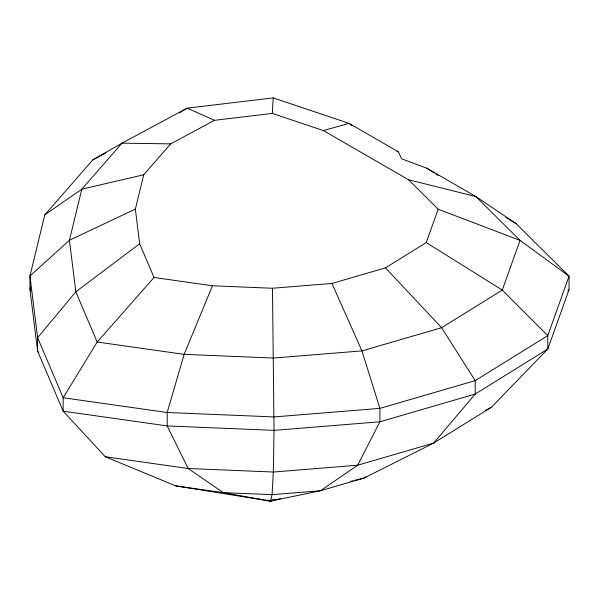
<?xml version="1.0" encoding="UTF-8"?>
<svg xmlns="http://www.w3.org/2000/svg" width="599" height="599" viewBox="0 0 599 599"><rect width="100%" height="100%" fill="white"/><g stroke="black" fill="none" stroke-linecap="round" stroke-linejoin="round"><path stroke-width="0.9" d="M272.298 113.428L214.487 120.324L170.685 143.865L143.7 174.773L135.367 209.103L69.424 240.251L29.95 276.012L37.61 337.701L63.165 397.751L63.165 411.184L167.188 425.934L274.035 430.359L379.908 421.793L475.194 394.06L547.793 349.037L547.793 335.605L569.05 276.191L520.044 240.409L438.183 209.208L408.525 179.745L323.325 130.552L272.298 113.428L273.189 97.884L187.165 108.142L121.979 143.176L92.823 159.873L44.783 214.884L29.95 276.012L29.95 289.437L37.61 351.126L63.165 411.184L105.267 456.745L175.792 485.901L270.471 501.116L320.45 490.753L363.967 478.084L433.616 443.103L491.465 407.223L547.793 349.037L569.05 289.617L569.05 276.191L516.241 223.741L475.906 196.562L426.675 168.139L401.704 158.847L398.357 151.794L349.127 123.372L273.189 97.884M30.601 286.741L29.95 289.437L31.013 290.964M426.241 242.58L502.276 290.073L547.793 335.605L475.194 380.635L379.908 408.368L274.035 416.934L167.188 412.509L63.165 397.751L97.188 342.022L154.025 277.487L212.458 285.775L272.47 288.261L331.943 283.447L385.464 267.873L426.241 242.58L438.183 209.208M212.458 285.775L184.14 354.353L167.188 412.509L167.188 425.934L188.161 468.508L223.3 492.64L270.471 501.116L280.452 498.653M567.837 291.024L569.05 289.617M271.901 499.91L270.471 501.116L267.873 500.075M135.367 209.103L139.672 243.756L75.826 291.818L37.61 337.701L37.61 351.126L38.793 352.571M44.783 214.884L81.823 189.164L121.979 143.176L170.685 143.865M366.341 476.617L363.967 478.084L354.893 480.323M179.378 112.814L187.165 108.142L214.487 120.324M92.823 159.873L105.956 152.812M485.722 410.285L491.465 407.223M272.949 499.828L270.471 501.116L268.899 500.105M274.866 499.603L270.471 501.116L272.096 494.662L273.316 472.027L274.035 430.359L272.47 288.261M323.325 130.552L349.127 123.372L351.935 125.693M350.355 481.439L353.073 480.765M143.7 174.773L81.823 189.164L69.424 240.251L75.826 291.818L97.188 342.022L184.14 354.353L273.451 358.052L361.946 350.887L441.598 327.705L502.276 290.073L520.044 240.409L475.906 196.562L408.525 179.745M396.838 151.599L398.357 151.794M105.267 456.745L188.161 468.508L273.316 472.027L357.678 465.206L433.616 443.103L475.194 394.06L475.194 380.635L441.598 327.705L385.464 267.873M175.792 485.901L223.3 492.64L272.096 494.662L320.45 490.753L357.678 465.206L379.908 421.793L379.908 408.368L361.946 350.887L331.943 283.447M505.87 217.392L508.094 218.755M508.836 219.204L516.241 223.741M426.675 168.139L434.245 172.969M436.139 174.174L438.034 175.387M139.672 243.756L154.025 277.487"/></g></svg>
